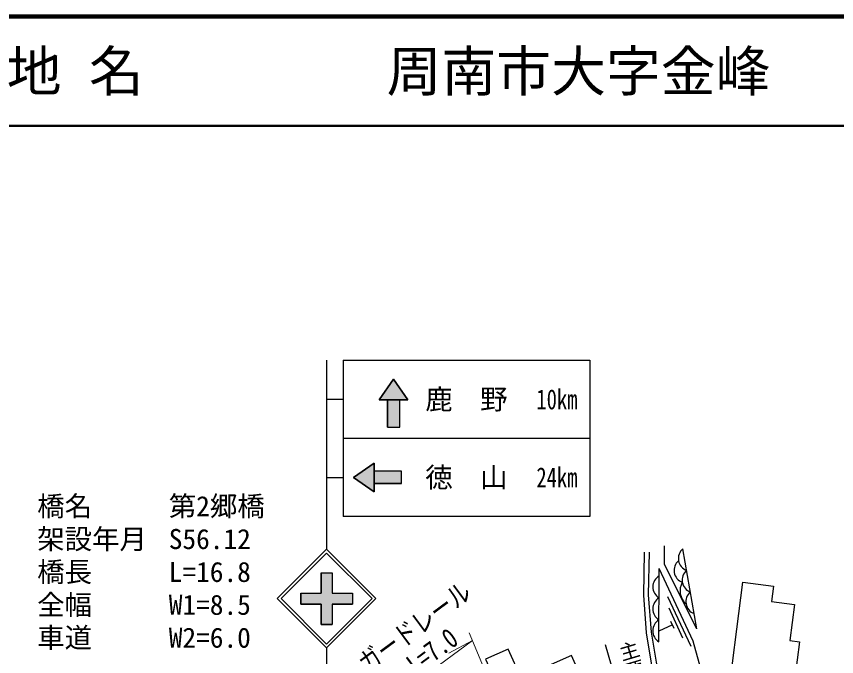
# Model space of a CAD drawing. Units: millimetres at full size, sheet at 1:1000; details may follow other scales. Extents: x 40000 to 680000, y 20000 to 380000.
# Drawn here: x 371262 to 446060, y 321579 to 380000 of the extents above; entities that cross this region are included whole.
import ezdxf
from ezdxf.enums import TextEntityAlignment as Align

# ---------------------------------------------------------------- set-up
doc = ezdxf.new("R2010")
doc.units = ezdxf.units.MM
doc.header["$LTSCALE"] = 1000
doc.linetypes.add('DASHED', pattern=[7.5, 6, -1.5])
for name, color, linetype, lineweight in [('M-BGD', 7, 'Continuous', 25), ('M-STR-HTXT', 7, 'Continuous', 13), ('M-STR-STRC', 7, 'Continuous', 25), ('M-TTL', 2, 'Continuous', 140), ('M-TTL-LINE', 7, 'Continuous', 50)]:
    doc.layers.add(name, color=color, linetype=linetype, lineweight=lineweight)
doc.layers.add('M-BMK-HTXT', color=7, linetype='Continuous')
doc.layers.add('M-TTL-TXT', color=7, linetype='Continuous')
doc.styles.add('@ＭＳ ゴシック', font='')
doc.styles.add('ＭＳ ゴシック', font='')
doc.styles.get('@ＭＳ ゴシック').set_extended_font_data('@MS Gothic')
doc.styles.get('ＭＳ ゴシック').set_extended_font_data('MS Gothic')

msp = doc.modelspace()

# ---------------------------------------------------------------- hatches: boundary and pattern name
at = {"layer": 'M-STR-STRC'}
for points in [[(405660, 346897), (404348, 345022), (405098, 345022), (406223, 345022), (406973, 345022)], [(406223, 342522), (406223, 345022), (405098, 345022), (405098, 342522)], [(402000, 337932), (403875, 336619), (403875, 337369), (403875, 338494), (403875, 339244)], [(406375, 338494), (403875, 338494), (403875, 337369), (406375, 337369)], [(399054, 326369), (399053, 324509), (400053, 324509), (400054, 326369), (401913, 326369), (401913, 327369), (400054, 327369), (400055, 329229), (399055, 329229), (399054, 327369), (397193, 327369), (397193, 326369)]]:
    msp.add_hatch(color=256, dxfattribs=at).paths.add_polyline_path(points)

# ---------------------------------------------------------------- linework, layer by layer
at = {"layer": 'M-BGD'}
for p, q in [((433315, 324101), (432038, 331413)), ((429860, 322935), (429873, 329624)), ((432796, 322513), (430680, 327044)), ((432047, 323267), (430777, 325985)), ((431234, 324157), (430938, 324791)), ((431086, 324474), (429861, 323902)), ((432036, 298590), (424980, 322649))]:
    msp.add_line(p, q, dxfattribs=at)
for points in [[(433315, 324101), (430376, 329988), (430376, 331673)], [(428964, 331115), (428890, 327206), (429140, 323811), (429607, 321068), (430448, 317021), (431865, 312211), (433149, 308318), (434557, 304482), (436571, 299427), (437731, 297248), (438989, 295378), (440387, 294064), (442243, 292814), (444142, 292109), (446756, 291809), (449606, 291905), (451262, 292083), (459736, 294121), (468239, 296001), (475600, 299517), (482276, 304294), (503123, 319414), (509812, 321047), (531091, 322727)], [(444728, 294606), (442666, 295744), (441276, 296868), (439548, 298941), (438326, 303696), (432974, 322983), (429873, 329624)]]:
    msp.add_lwpolyline(points, dxfattribs=at)
at = {"layer": 'M-BGD', "linetype": 'DASHED'}
msp.add_lwpolyline([(428514, 331123), (428440, 327194), (428692, 323757), (429165, 320985), (430011, 316911), (431436, 312077), (432724, 308170), (434136, 304321), (436162, 299238), (437345, 297016), (438644, 295085), (440106, 293711), (442036, 292411), (444037, 291668), (446737, 291358), (449638, 291456), (451339, 291639), (459837, 293683), (468386, 295573), (468918, 295827)], dxfattribs=at)
at = {"layer": 'M-BGD'}
for points in [[(436028, 316677), (437519, 328360), (440304, 328005), (440124, 326599), (442211, 326333), (441792, 323055), (442682, 322941), (442260, 319629), (442696, 319573), (441315, 308753), (440626, 308841), (440476, 307666), (439254, 307822), (439348, 308553), (437838, 308746), (438817, 316418)], [(417863, 310381), (425410, 313741), (421880, 321671), (417295, 319630), (416122, 322265), (414054, 321345), (415003, 319214), (414108, 318816)]]:
    msp.add_lwpolyline(points, close=True, dxfattribs=at)
for centre, radius, start, end in [((432790, 330529), 1160, 130.39297, 249.42259), ((432398, 329446), 1160, 130.39297, 249.42259), ((433134, 328559), 1160, 130.39297, 249.42259), ((430458, 327934), 1160, 120.37417, 239.40379), ((433346, 327581), 1563, 150.11304, 229.70252), ((430454, 325934), 1160, 120.37417, 239.40379), ((433478, 326589), 1160, 130.39297, 249.42259), ((430450, 323934), 1160, 120.37417, 239.40379)]:
    msp.add_arc(centre, radius, start, end, dxfattribs=at)
at = {"layer": 'M-STR-HTXT'}
for p, q in [((425886, 291754), (412560, 323751)), ((412851, 323052), (407162, 318849)), ((412851, 323052), (410693, 321882))]:
    msp.add_line(p, q, dxfattribs=at)
at = {"layer": 'M-STR-STRC'}
for p, q in [((399553, 348619), (399553, 331369)), ((401053, 348619), (423553, 348619)), ((401053, 348619), (401053, 334369)), ((423553, 348619), (423553, 334369)), ((404348, 345022), (405660, 346897)), ((405660, 346897), (406973, 345022)), ((399553, 345057), (401053, 345057)), ((406973, 345022), (404348, 345022)), ((405098, 342522), (405098, 345022)), ((406223, 342522), (406223, 345022)), ((423553, 341494), (401053, 341494)), ((402000, 337932), (403875, 339244)), ((403875, 339244), (403875, 336619)), ((406375, 338494), (403875, 338494)), ((399553, 337932), (401053, 337932)), ((403875, 336619), (402000, 337932)), ((406375, 337369), (403875, 337369)), ((423553, 334369), (401053, 334369)), ((395053, 326869), (399553, 331369)), ((404053, 326869), (399553, 331369)), ((395407, 326869), (399553, 331016)), ((403700, 326869), (399553, 331016)), ((399055, 329229), (399054, 327369)), ((399055, 329229), (400055, 329229)), ((400055, 329229), (400054, 327369)), ((395053, 326869), (399553, 322369)), ((395407, 326869), (399553, 322722)), ((397193, 327369), (399054, 327369)), ((397193, 327369), (397193, 326369)), ((399553, 322722), (403700, 326869)), ((399553, 322369), (404053, 326869)), ((400054, 327369), (401913, 327369)), ((401913, 327369), (401913, 326369)), ((397193, 326369), (399054, 326369)), ((399054, 326369), (399053, 324509)), ((400054, 326369), (400053, 324509)), ((400054, 326369), (401913, 326369)), ((399053, 324509), (400053, 324509)), ((399553, 322369), (399553, 320369))]:
    msp.add_line(p, q, dxfattribs=at)
for points in [[(406223, 345022), (406973, 345022), (405660, 346897), (404348, 345022), (405098, 345022)], [(406223, 342522), (406223, 345022), (405098, 345022), (405098, 342522)], [(403875, 338494), (403875, 339244), (402000, 337932), (403875, 336619)], [(406375, 338494), (403875, 338494), (403875, 337369), (406375, 337369)], [(397193, 327369), (399054, 327369), (399055, 329229), (400055, 329229), (400054, 327369), (401913, 327369), (401913, 326369), (400054, 326369), (400053, 324509), (399053, 324509), (399054, 326369), (397193, 326369)]]:
    msp.add_lwpolyline(points, close=True, dxfattribs=at)
at = {"layer": 'M-TTL'}
msp.add_line((680000, 380000), (40000, 380000), dxfattribs=at)
at = {"layer": 'M-TTL-LINE'}
msp.add_line((40000, 370000), (680000, 370000), dxfattribs=at)

# ---------------------------------------------------------------- texts
at = {"layer": 'M-BMK-HTXT', "style": '@ＭＳ ゴシック'}
msp.add_text('主要地方道\u3000下松・鹿野線', height=1320, rotation=286.62, dxfattribs=at).set_placement((426876, 322972), align=Align.MIDDLE_LEFT)
at = {"layer": 'M-STR-HTXT', "style": 'ＭＳ ゴシック'}
for s, p in [('橋名', (373159, 333841)), ('第2郷橋', (385159, 333841)), ('架設年月', (373159, 330841)), ('S56.12', (385159, 330841)), ('橋長', (373159, 327841)), ('L=16.8', (385159, 327841)), ('全幅', (373159, 324841)), ('W1=8.5', (385159, 324841)), ('車道', (373159, 321841)), ('W2=6.0', (385159, 321841))]:
    msp.add_text(s, height=1833, dxfattribs=at).set_placement(p, align=Align.BOTTOM_LEFT)
at = {"layer": 'M-STR-HTXT', "style": 'ＭＳ ゴシック', "width": 0.8}
for s, p in [('ガードレール', (408433, 323081)), ('L=7.0', (410037, 320909))]:
    msp.add_text(s, height=1833, rotation=36.458, dxfattribs=at).set_placement(p, align=Align.BOTTOM_CENTER)
at = {"layer": 'M-STR-STRC', "style": 'ＭＳ ゴシック'}
for s, p in [('鹿\u3000野', (412303, 345057)), ('徳\u3000山', (412303, 337932))]:
    msp.add_text(s, height=1833, dxfattribs=at).set_placement(p, align=Align.MIDDLE_CENTER)
at = {"layer": 'M-STR-STRC', "style": 'ＭＳ ゴシック', "width": 0.75}
for s, p in [('10km', (420553, 345057)), ('24km', (420553, 337932))]:
    msp.add_text(s, height=1833, dxfattribs=at).set_placement(p, align=Align.MIDDLE_CENTER)
at = {"layer": 'M-TTL-TXT', "style": 'ＭＳ ゴシック'}
for s, p in [('地 名', (370380, 375000)), ('周南市大字金峰', (405024, 375000))]:
    msp.add_text(s, height=3666, dxfattribs=at).set_placement(p, align=Align.MIDDLE_LEFT)

doc.saveas('drawing.dxf')
